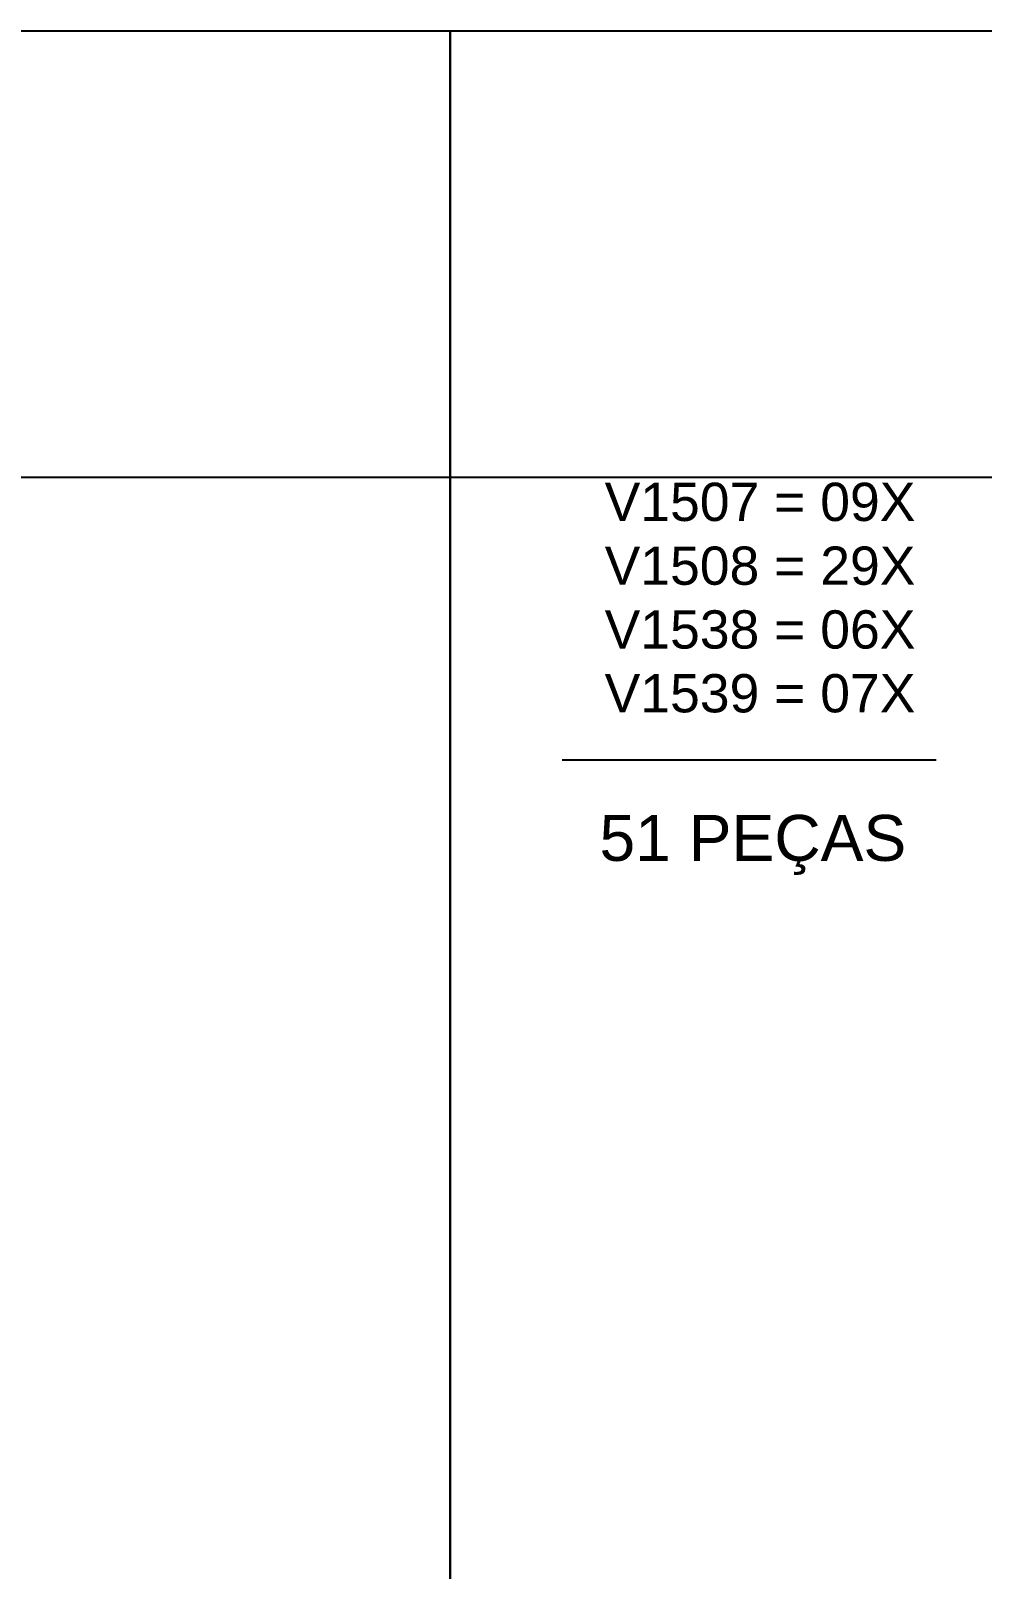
# Model space of a CAD drawing. Extents: x 17311 to 161354, y 153625 to 211469.
# Drawn here: x 21309.6 to 21607.7, y 207858.3 to 208340.7 of the extents above; entities that cross this region are included whole.
import ezdxf

# ---------------------------------------------------------------- set-up
doc = ezdxf.new("R2010")
doc.units = 0
for name, color, linetype in [('8', 111, 'CONTINUOUS'), ('HACHURA', 8, 'CONTINUOUS'), ('TIRAS REESCORAMENTO', 252, 'CONTINUOUS'), ('VIGAS', 3, 'CONTINUOUS')]:
    doc.layers.add(name, color=color, linetype=linetype)
doc.styles.add('R80-50', font='arial.ttf', dxfattribs={"height": 10})

msp = doc.modelspace()

# ---------------------------------------------------------------- linework, layer by layer
at = {"layer": '8', "color": 5, "linetype": 'Continuous'}
msp.add_lwpolyline([(22037.78, 207375.96), (21440.97, 207375.96), (21440.97, 208340.74), (22037.78, 208340.74)], close=True, dxfattribs=at)
at = {"layer": 'HACHURA', "color": 7}
msp.add_line((21476.12, 208112.15), (21593.27, 208112.15), dxfattribs=at)
at = {"layer": 'TIRAS REESCORAMENTO', "linetype": 'ByBlock'}
msp.add_line((22634.59, 208200.66), (17860.1, 208200.66), dxfattribs=at)
at = {"layer": 'VIGAS', "color": 5}
msp.add_lwpolyline([(21440.97, 207375.96), (20844.16, 207375.96), (20844.16, 208340.74), (21440.97, 208340.74)], close=True, dxfattribs=at)

# ---------------------------------------------------------------- texts
at = {"layer": 'VIGAS', "color": 7, "attachment_point": 1, "style": 'R80-50'}
for s, width, insert, char_height in [('V1507 = 09X\\PV1508 = 29X\\PV1538 = 06X\\PV1539 = 07X', 124.324, (21489.42, 208199.03), 12), ('51 PEÇAS', 162.221, (21487.8, 208094.86), 14.4)]:
    msp.add_mtext_dynamic_manual_height_columns(s, width=width, gutter_width=50, heights=[0], dxfattribs=dict(at, insert=insert, char_height=char_height))

doc.saveas('drawing.dxf')
